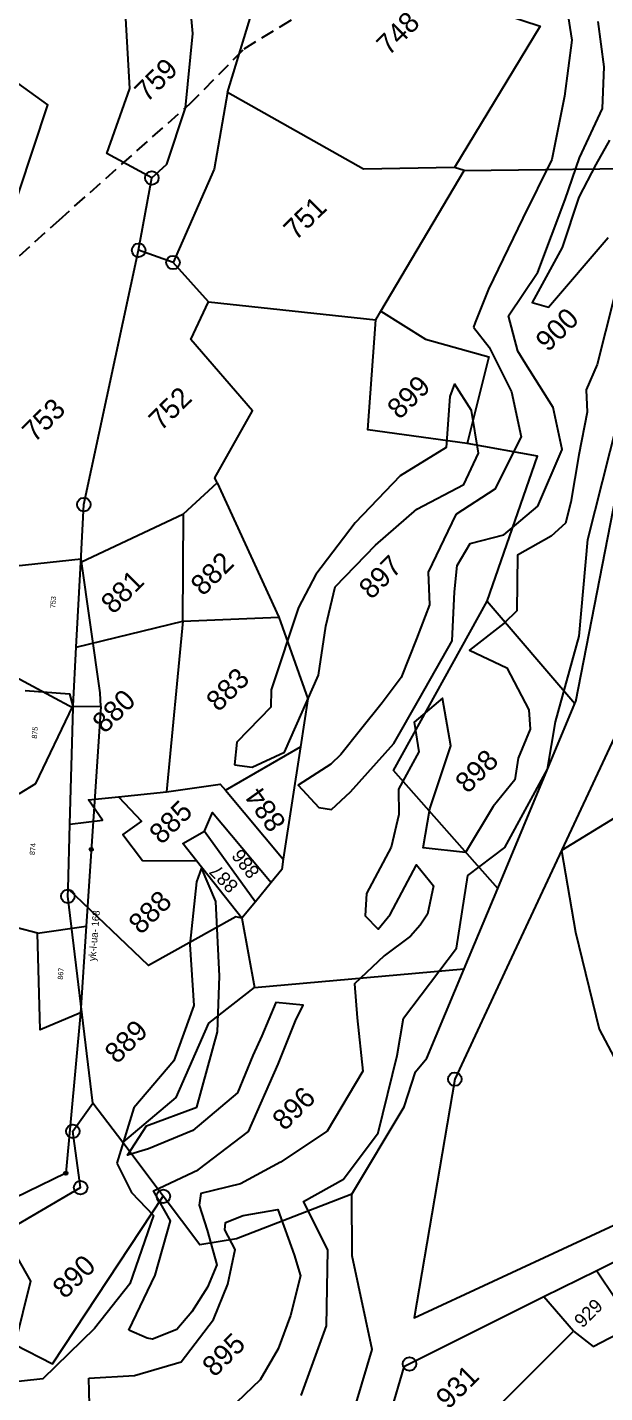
# Model space of a CAD drawing. Header units: metres. Extents: x 302481 to 307962, y 1946667 to 1951250.
# Drawn here: x 305147.1 to 305354.8, y 1947934.5 to 1948425.6 of the extents above; entities that cross this region are included whole.
import ezdxf

# ---------------------------------------------------------------- set-up
doc = ezdxf.new("R2010")
doc.units = ezdxf.units.M
doc.linetypes.add('DASHED', pattern=[0.75, 0.5, -0.25])
for name, color, linetype in [('LINE_FOOTPATH', 1, 'DASHED'), ('OFF', 1, 'Continuous'), ('POLY_HATCH', 12, 'Continuous'), ('POLY_PARCEL', 6, 'Continuous'), ('POLY_WATER', 4, 'Continuous'), ('SYM_STONE', 1, 'Continuous'), ('TEXT_MAPOUT', 7, 'Continuous'), ('TEXT_PARCEL', 7, 'Continuous')]:
    doc.layers.add(name, color=color, linetype=linetype)
doc.styles.add('TEXT_MAP', font='')
doc.styles.get('TEXT_MAP').set_extended_font_data('Kruti Dev 050')

# ---------------------------------------------------------------- blocks, each defined once
blk = doc.blocks.new('STONE')
blk.add_circle((0, 0), 0.851)

msp = doc.modelspace()

# ---------------------------------------------------------------- linework, layer by layer
at = {"layer": 'LINE_FOOTPATH', "ltscale": 10}
msp.add_lwpolyline([(304831.57, 1948033.09), (304851.7, 1948035.01), (304890.89, 1948042.14), (304933.75, 1948051.4), (304968.23, 1948115.7), (305000.09, 1948166.03), (305035.37, 1948230.23), (305055.61, 1948266.16), (305085.62, 1948296.72), (305110.95, 1948313.14), (305158.55, 1948356.23), (305205.42, 1948397.89), (305225.07, 1948417.79), (305284.32, 1948454.26)], dxfattribs=at)
at = {"layer": 'OFF'}
msp.add_lwpolyline([(305173.53, 1948181.28), (305173.35, 1948186.13), (305166.5, 1948234.3), (305138.68, 1948231.27)], dxfattribs=at)
at = {"layer": 'POLY_HATCH'}
for points in [[(305339.47, 1948464.11), (305339.93, 1948440.17), (305343.01, 1948420.99), (305340.34, 1948400.74), (305335.83, 1948378), (305325.36, 1948356.9), (305313.04, 1948331.36), (305308.24, 1948319.35), (305307.66, 1948317.66)], [(305300.74, 1948297.36), (305299.16, 1948292.72), (305297.8, 1948274.42), (305281.2, 1948264.27), (305265.11, 1948247.3), (305250.86, 1948228.7), (305244.65, 1948216.9)], [(305245.58, 1947933.4), (305254.75, 1947958.45), (305255.18, 1947985.89), (305246.48, 1948003.24), (305260.82, 1948011.29), (305273.32, 1948027.93), (305280.15, 1948055.69), (305282.38, 1948069.15), (305301.48, 1948094.35), (305305.6, 1948120.43), (305318.93, 1948130.51), (305334.21, 1948158.68), (305337.09, 1948175.75), (305345.6, 1948206.53), (305348.74, 1948241.36), (305362.04, 1948294.02)], [(305244.65, 1948216.9), (305234.8, 1948187.24), (305234.68, 1948181.07), (305222.5, 1948168.42), (305221.68, 1948160.34)], [(305362.52, 1948165.25), (305358.48, 1948141.27), (305339.26, 1948129.52), (305344.29, 1948100.12), (305352.77, 1948065.2), (305365.93, 1948040.53), (305378.78, 1948027.11), (305395.47, 1948022.44), (305408.38, 1948022.58), (305430.7, 1948033.13)], [(305209.8, 1948123.2), (305207.94, 1948118.19), (305205.59, 1948095.67), (305207.03, 1948073.67), (305199.82, 1948053.87), (305185.47, 1948036.89), (305179.34, 1948016.97)], [(305179.34, 1948016.97), (305184.61, 1948006.45), (305192.49, 1947998.21), (305183.96, 1947973.64), (305171.35, 1947957.52), (305152.66, 1947939.47), (305131.75, 1947937.13), (305113.24, 1947941.28), (305101.55, 1947945.21)]]:
    msp.add_lwpolyline(points, dxfattribs=at)
at = {"layer": 'POLY_HATCH', "lineweight": -2}
for points in [[(305307.66, 1948317.66), (305313.27, 1948310.53), (305321.23, 1948294.5), (305324.71, 1948278.26), (305315.24, 1948259.44), (305301.32, 1948250.29), (305291.37, 1948229.6), (305291.81, 1948217.83), (305287.06, 1948205.6), (305281.6, 1948191.73), (305274.75, 1948182.56), (305266.95, 1948172.93), (305259.86, 1948164), (305256.32, 1948160.47), (305244.53, 1948152.97), (305252.04, 1948144.95), (305256.51, 1948144.23), (305263.35, 1948150.57), (305278.94, 1948167.96), (305288.17, 1948184.18), (305300, 1948204.87), (305300.76, 1948222.52), (305301.73, 1948231.93), (305306.47, 1948239.93), (305318.48, 1948242.96), (305330.75, 1948253.29), (305339.52, 1948273.75), (305336.27, 1948288.82), (305326.44, 1948304.38), (305323.62, 1948309.09), (305320.17, 1948321.75), (305330.81, 1948337.5), (305340.54, 1948363.61), (305345.77, 1948378.66), (305354.06, 1948396.3), (305354.58, 1948411.36), (305352.51, 1948427.61)], [(305356.58, 1948384.94), (305351.61, 1948376.24), (305345.45, 1948364.48), (305339.51, 1948346.37), (305328.71, 1948326.61), (305334.6, 1948324.87), (305356.04, 1948349.96)], [(305358.09, 1948328.06), (305352.14, 1948304.3), (305348.11, 1948295.13), (305348.55, 1948287.12), (305345.45, 1948271.83), (305342.6, 1948254.71), (305340.69, 1948247.18), (305335.5, 1948242.48), (305323.47, 1948235.68), (305323.17, 1948215.68), (305318.69, 1948211.21), (305306.18, 1948201.59), (305319.58, 1948195.2), (305327.54, 1948180.12), (305327.99, 1948173.06), (305323.72, 1948162.71), (305322.52, 1948154.95), (305314.72, 1948145.31), (305304.77, 1948128.7), (305289.48, 1948130.38), (305291.88, 1948144.5), (305299.48, 1948167.08), (305296.47, 1948184.27), (305286.32, 1948175.58), (305287.94, 1948164.99), (305280.6, 1948151.58), (305280.81, 1948142.4), (305277.95, 1948130.64), (305269.18, 1948113.95), (305268.69, 1948105.94), (305273.38, 1948101.23), (305277.64, 1948106.4), (305287.11, 1948124.26), (305291.8, 1948118.6), (305293.2, 1948116.72), (305291.05, 1948106.6), (305288.45, 1948102.61), (305284.91, 1948098.61), (305275.47, 1948091.57), (305264.85, 1948081.47), (305265.75, 1948069.23), (305267.81, 1948050.16), (305255.04, 1948028.53), (305238.24, 1948017.35), (305223.86, 1948009.61), (305209.49, 1948006.11), (305209, 1948001.88), (305211.8, 1947992.93), (305215.29, 1947980.44), (305211.97, 1947972.45), (305206.3, 1947963.51), (305200.86, 1947957.17), (305192.14, 1947953.66), (305190.26, 1947954.13), (305183.67, 1947956.99)], [(305221.68, 1948160.34), (305228.04, 1948159.42), (305239.59, 1948164.81), (305251.92, 1948192.56), (305254.56, 1948210.21), (305257.9, 1948224.32), (305272.33, 1948239.3), (305287.2, 1948252.21), (305304.18, 1948261.12), (305309.39, 1948272.4), (305306.85, 1948287.71), (305300.74, 1948297.36)], [(305183.67, 1947956.99), (305193.15, 1947976.74), (305198.62, 1947996.27), (305192.53, 1948007.11), (305208.56, 1948014.61), (305226.73, 1948028.45), (305237.4, 1948052.68), (305243.56, 1948068.2), (305246.41, 1948073.84), (305236.52, 1948074.8), (305231.54, 1948062.81), (305228.23, 1948055.76), (305222.77, 1948042.35), (305206.72, 1948028.73), (305190.7, 1948022.18), (305183.16, 1948019.84), (305190.01, 1948030.42), (305208.16, 1948037.2), (305215.54, 1948064.26), (305216.31, 1948084.26), (305214.98, 1948111.1), (305209.8, 1948123.2)]]:
    msp.add_lwpolyline(points, dxfattribs=at)
msp.add_lwpolyline([(305169.25, 1947939.74), (305185.73, 1947940.64), (305202.46, 1947945.55), (305214.04, 1947960.83), (305219.26, 1947973.52), (305221.89, 1947986), (305218.14, 1947993.07), (305218.39, 1947995.65), (305224.75, 1947998.23), (305237.23, 1948000.32), (305243.07, 1947984.07), (305245.4, 1947976.53), (305241.82, 1947962.18), (305237.31, 1947950.18), (305230.93, 1947939.13), (305219.59, 1947928.33), (305203.34, 1947925.78), (305196.29, 1947927.67), (305180.75, 1947928.18), (305169.46, 1947930.09)], close=True, dxfattribs=at)
at = {"layer": 'POLY_PARCEL'}
for points in [[(305219.14, 1948402.06), (305229.84, 1948437.3), (305233.19, 1948466.18)], [(305233.19, 1948466.18), (305265.06, 1948460.34), (305311.47, 1948445.68), (305312.87, 1948432.08), (305331.62, 1948426.03), (305300.77, 1948375.18)], [(305191.94, 1948371.38), (305175.71, 1948380.21), (305183.98, 1948403.55), (305182.62, 1948428.72), (305201.24, 1948454.1)], [(305191.94, 1948371.38), (305197.34, 1948376.28), (305204, 1948396.65), (305206.69, 1948423.32), (305203.88, 1948453.67)], [(305138.88, 1948350.5), (305154.57, 1948397.68), (305121.17, 1948421.71)], [(305219.14, 1948402.06), (305214.35, 1948374.56), (305199.56, 1948340.96)], [(305300.77, 1948375.18), (305268.03, 1948374.52), (305219.14, 1948402.06)], [(305187.16, 1948345.38), (305191.94, 1948371.38)], [(305274.29, 1948323.47), (305304.24, 1948374.04)], [(305304.24, 1948374.04), (305300.77, 1948375.18)], [(305304.24, 1948374.04), (305382.31, 1948375.05)], [(305166.37, 1948233.13), (305167.47, 1948253.9), (305187.16, 1948345.38)], [(305199.56, 1948340.96), (305187.16, 1948345.38)], [(305212.27, 1948326.86), (305199.56, 1948340.96)], [(305215.36, 1948261.69), (305214.59, 1948263.55), (305228.15, 1948287.59), (305205.97, 1948313.27), (305212.27, 1948326.86)], [(305212.27, 1948326.86), (305272.45, 1948320.37)], [(305272.45, 1948320.37), (305274.29, 1948323.47)], [(305274.29, 1948323.47), (305290.34, 1948313.38), (305313.08, 1948307.01), (305305.39, 1948275.84)], [(305305.39, 1948275.84), (305269.58, 1948280.76), (305272.45, 1948320.37)], [(305312.58, 1948219.14), (305330.67, 1948271.36), (305305.39, 1948275.84)], [(305203.31, 1948250.54), (305215.36, 1948261.69)], [(305215.36, 1948261.69), (305237.54, 1948213.39)], [(305166.37, 1948233.13), (305203.31, 1948250.54)], [(305203.03, 1948211.96), (305203.31, 1948250.54)], [(305164.75, 1948202.64), (305166.37, 1948233.13)], [(305316.31, 1948115.78), (305278.88, 1948158.3), (305312.58, 1948219.14)], [(305312.58, 1948219.14), (305344.11, 1948182.4)], [(305113.56, 1948216.01), (305107.24, 1948210.99), (305163.6, 1948180.75)], [(305164.75, 1948202.64), (305203.03, 1948211.96)], [(305203.03, 1948211.96), (305197.18, 1948150.58)], [(305203.03, 1948211.96), (305237.54, 1948213.39)], [(305237.54, 1948213.39), (305247.98, 1948184.07), (305245.35, 1948166.73)], [(305163.6, 1948180.75), (305163.62, 1948181.53), (305164.75, 1948202.64)], [(305146.31, 1948187.01), (305162.29, 1948185.87), (305163.48, 1948181.43)], [(305134.7, 1948150.54), (305144.36, 1948149.96), (305150.15, 1948153.6), (305163.48, 1948181.43)], [(305162.44, 1948138.99), (305163.6, 1948180.75)], [(305163.48, 1948181.43), (305173.53, 1948181.28)], [(305173.53, 1948181.28), (305168.3, 1948102.26)], [(305218.36, 1948151.16), (305245.35, 1948166.73)], [(305245.35, 1948166.73), (305239.21, 1948126.4)], [(305179.9, 1948148.8), (305197.18, 1948150.58)], [(305197.18, 1948150.58), (305216.48, 1948153.39), (305218.36, 1948151.16)], [(305218.36, 1948151.16), (305239.21, 1948126.4)], [(305162.44, 1948138.99), (305174.19, 1948140.43), (305169.16, 1948147.7), (305179.9, 1948148.8)], [(305179.9, 1948148.8), (305188.24, 1948140.03), (305181.43, 1948135.27), (305188.56, 1948125.89), (305208.02, 1948125.77)], [(305210.82, 1948136.41), (305213.69, 1948143.2), (305234.81, 1948117.95)], [(305161.79, 1948115.74), (305162.44, 1948138.99)], [(305208.02, 1948125.77), (305203.09, 1948132.01), (305210.82, 1948136.41)], [(305210.82, 1948136.41), (305229.2, 1948111.06)], [(305239.21, 1948126.4), (305238.64, 1948122.65), (305234.81, 1948117.95)], [(305224.33, 1948105.09), (305208.02, 1948125.77)], [(305234.81, 1948117.95), (305229.2, 1948111.06)], [(305170.64, 1948038.61), (305161.72, 1948113.01), (305161.79, 1948115.74)], [(305224.33, 1948105.09), (305222.11, 1948105.61), (305190.73, 1948088.13), (305161.79, 1948115.74)], [(305229.2, 1948111.06), (305224.33, 1948105.09)], [(305150.74, 1948099.79), (305143.46, 1948101.69)], [(305150.74, 1948099.79), (305168.3, 1948102.26)], [(305168.3, 1948102.26), (305166.23, 1948071.08)], [(305224.33, 1948105.09), (305228.89, 1948080.22)], [(305166.23, 1948071.08), (305151.76, 1948064.97), (305150.74, 1948099.79)], [(305228.89, 1948080.22), (305304.28, 1948086.95)], [(305181.52, 1948024.39), (305200.73, 1948040.66), (305212.41, 1948067.4), (305228.89, 1948080.22)], [(305166.23, 1948071.08), (305160.98, 1948013.39), (305133.35, 1947999.98), (305129.07, 1947996.13)], [(305138.47, 1947991.99), (305166.31, 1948008.23), (305163.49, 1948028.47), (305170.64, 1948038.61)], [(305181.52, 1948024.39), (305170.64, 1948038.61)], [(305196.05, 1948005.1), (305181.52, 1948024.39)], [(305138.47, 1947991.99), (305148.25, 1947974.59), (305142.7, 1947951.84), (305156.16, 1947944.86), (305196.05, 1948005.1)], [(305263.87, 1948005.87), (305222.32, 1947989.76), (305209.22, 1947987.61), (305196.05, 1948005.1)], [(305351.93, 1947978.34), (305365.21, 1947958.68)], [(305343.55, 1947956.61), (305332.95, 1947968.88)], [(305290.31, 1947899.72), (305307.08, 1947920.13), (305343.55, 1947956.61)], [(305343.55, 1947956.61), (305350.61, 1947951.09), (305365.21, 1947958.68)]]:
    msp.add_lwpolyline(points, dxfattribs=at)
at = {"layer": 'POLY_WATER'}
for points in [[(305344.11, 1948182.4), (305344.4, 1948183.1), (305370.33, 1948315.74), (305382.31, 1948375.05)], [(305316.31, 1948115.78), (305344.11, 1948182.4)], [(305360, 1948173.82), (305320.39, 1948089.22), (305300.91, 1948047.24), (305286.29, 1947961.44), (305371.48, 1948000.98), (305466.82, 1948047.02)], [(305304.28, 1948086.95), (305316.31, 1948115.78)], [(305263.87, 1948005.87), (305282.67, 1948037.33), (305286.77, 1948049.82), (305290.85, 1948054.79), (305304.28, 1948086.95)], [(305250.95, 1947882.01), (305271.21, 1947949.98), (305264, 1947983.72), (305263.87, 1948005.87)], [(305371.08, 1947987.78), (305351.93, 1947978.34)], [(305351.93, 1947978.34), (305332.95, 1947968.88)], [(305332.95, 1947968.88), (305282.52, 1947943.76), (305272.76, 1947910.22)]]:
    msp.add_lwpolyline(points, dxfattribs=at)

# ---------------------------------------------------------------- block references
at = {"layer": 'SYM_STONE'}
for p, xscale, yscale, zscale, rotation in [((305191.94, 1948371.38), 2.862570097236071, 2.862570097236071, 2.862570097236071, 44.8498280447801), ((305187.16, 1948345.38), 2.862570097236071, 2.862570097236071, 2.862570097236071, 44.8498280447801), ((305199.56, 1948340.96), 2.862570097236071, 2.862570097236071, 2.862570097236071, 44.8498280447801), ((305167.47, 1948253.9), 2.862570097236071, 2.862570097236071, 2.862570097236071, 44.8498280447801), ((305170.13, 1948129.87), 0.72566079921371, 0.72566079921371, 0.72566079921371, 85.06051222999157), ((305161.72, 1948113.01), 2.862570097236071, 2.862570097236071, 2.862570097236071, 44.8498280447801), ((305300.91, 1948047.24), 2.862570097236071, 2.862570097236071, 2.862570097236071, 44.8498280447801), ((305163.49, 1948028.47), 2.862570097236071, 2.862570097236071, 2.862570097236071, 44.8498280447801), ((305160.98, 1948013.39), 0.72566079921371, 0.72566079921371, 0.72566079921371, 85.06051222999157), ((305166.31, 1948008.23), 2.862570097236071, 2.862570097236071, 2.862570097236071, 44.8498280447801), ((305196.05, 1948005.1), 2.862570097236071, 2.862570097236071, 2.862570097236071, 44.8498280447801), ((305284.61, 1947944.81), 2.862570097236071, 2.862570097236071, 2.862570097236071, 44.8498280447801)]:
    msp.add_blockref('STONE', p, dxfattribs=dict(at, xscale=xscale, yscale=yscale, zscale=zscale, rotation=rotation))

# ---------------------------------------------------------------- texts
at = {"layer": 'TEXT_MAPOUT', "style": 'TEXT_MAP'}
msp.add_text('yk-l-ua- 168', height=2.5916, rotation=85.0605, dxfattribs=at).set_placement((305171.68, 1948089.59))
at = {"layer": 'TEXT_PARCEL', "style": 'TEXT_MAP'}
for s, height, rotation, p in [('748', 7.361, 44.8498, (305277.15, 1948415.07)), ('759', 7.361, 44.8498, (305190.16, 1948398.3)), ('751', 7.361, 44.8498, (305243.74, 1948348.6)), ('900', 7.361, 44.8498, (305334.41, 1948308.5)), ('899', 7.361, 44.8498, (305281.03, 1948284.2)), ('752', 7.361, 44.8498, (305195.24, 1948280.08)), ('753', 7.361, 44.8498, (305149.73, 1948275.98)), ('882', 7.361, 44.8498, (305210.34, 1948220.7)), ('897', 7.361, 44.8498, (305270.86, 1948219.46)), ('881', 7.361, 44.8498, (305178.06, 1948214.16)), ('753', 1.866, 85.0605, (305157.17, 1948216.57)), ('883', 7.361, 44.8498, (305215.92, 1948179.05)), ('880', 7.361, 44.8498, (305174.99, 1948171.27)), ('898', 7.361, 44.8498, (305305.5, 1948149.66)), ('884', 7.361, 125.3754, (305240.52, 1948139.61)), ('885', 7.361, 44.8498, (305195.44, 1948131.31)), ('886', 4.907, 128.3585, (305230.95, 1948121.9)), ('887', 4.907, 134.8498, (305223.38, 1948117.16)), ('888', 7.361, 44.8498, (305187.99, 1948098.93)), ('889', 7.361, 44.8498, (305179.4, 1948052.4)), ('896', 7.361, 44.8498, (305239.69, 1948028.36)), ('890', 7.361, 44.8498, (305160.66, 1947967.88)), ('929', 4.907, 44.8498, (305346.77, 1947957.48)), ('895', 7.361, 44.8498, (305214.49, 1947939.75)), ('931', 7.361, 44.8498, (305298.55, 1947928.2))]:
    msp.add_text(s, height=height, rotation=rotation, dxfattribs=at).set_placement(p)
at = {"layer": 'TEXT_PARCEL', "ltscale": 10, "style": 'TEXT_MAP'}
for s, p in [('875', (305150.57, 1948169.62)), ('874', (305149.8, 1948127.76)), ('867', (305159.89, 1948082.96))]:
    msp.add_text(s, height=1.866, rotation=85.0605, dxfattribs=at).set_placement(p)

doc.saveas('drawing.dxf')
